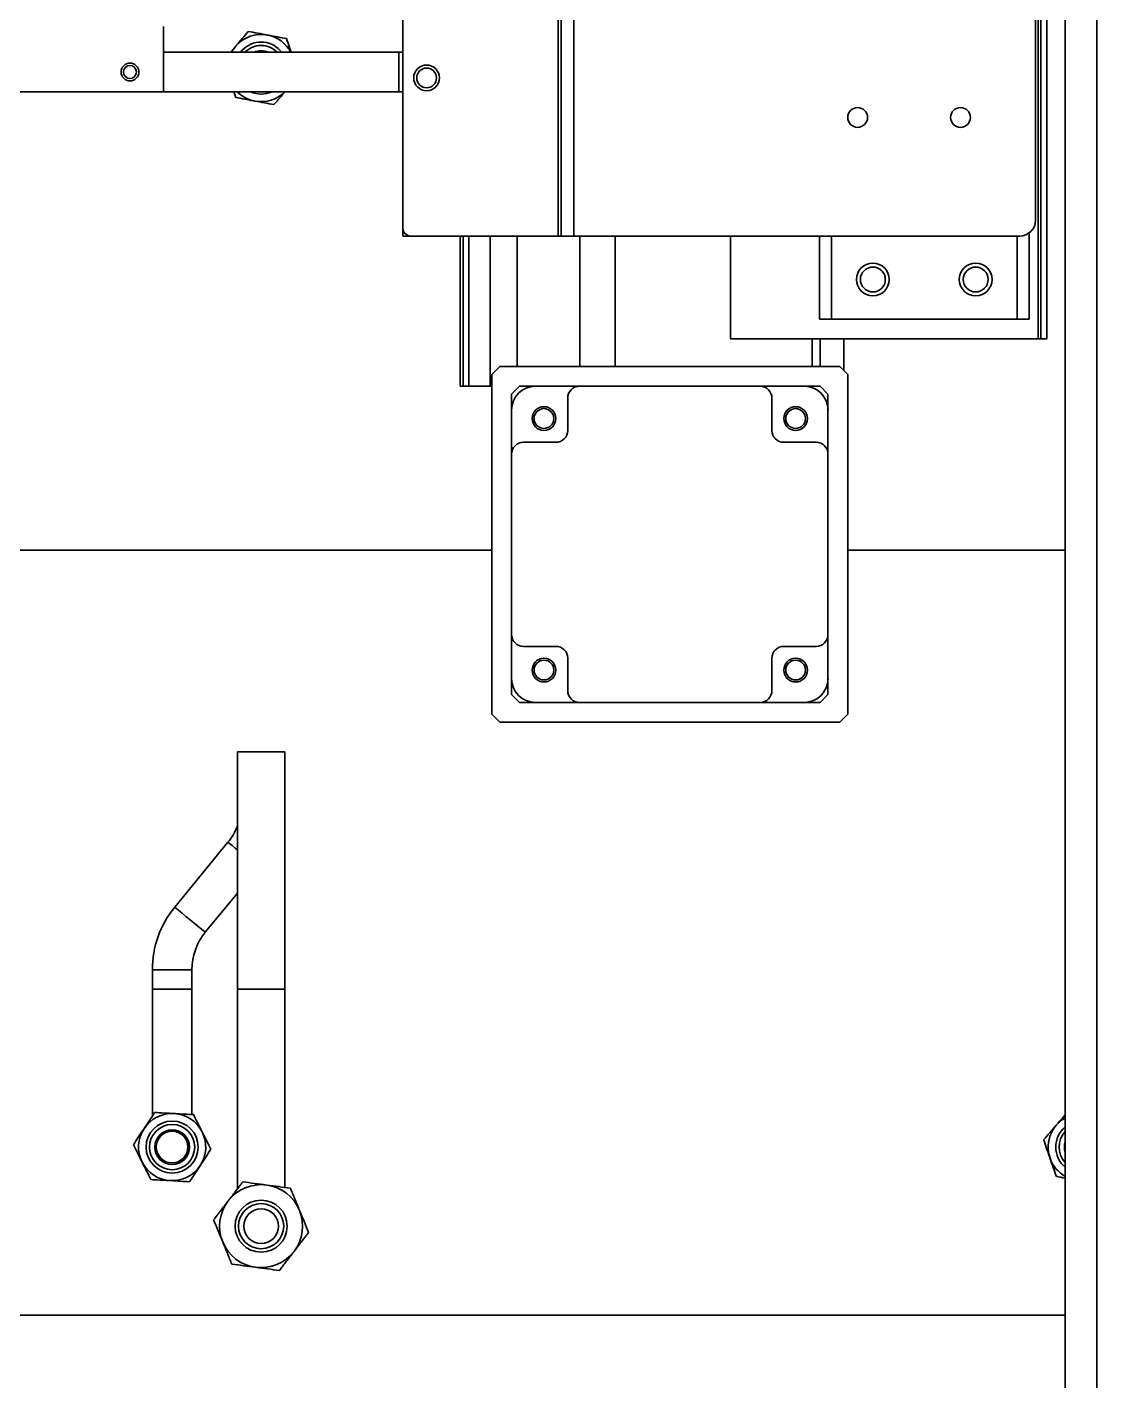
# Model space of a CAD drawing. Header units: millimetres. Extents: x -1052 to 3351, y 0 to 2015.
# Drawn here: x -340.89 to -336.89, y 1677.7 to 1682.76 of the extents above; entities that cross this region are included whole.
import ezdxf

# ---------------------------------------------------------------- set-up
doc = ezdxf.new("R2010")
doc.units = ezdxf.units.MM

msp = doc.modelspace()

# ---------------------------------------------------------------- linework, layer by layer
at = {"color": 7, "linetype": 'Continuous', "lineweight": 35}
for p, q in [((-337.1087, 1711.7723), (-337.1087, 1681.597)), ((-337.1087, 1711.7723), (-337.1087, 1681.597)), ((-337.0978, 1711.7723), (-337.0978, 1681.597)), ((-337.0978, 1711.7723), (-337.0978, 1681.597)), ((-337.0756, 1711.7723), (-337.0756, 1681.597)), ((-337.0756, 1711.7723), (-337.0756, 1681.597)), ((-337.0069, 1677.1594), (-337.0069, 1691.6554)), ((-337.0069, 1677.1594), (-337.0069, 1691.6554)), ((-336.8885, 1677.1594), (-336.8885, 1691.6554)), ((-336.8885, 1677.1594), (-336.8885, 1691.6554)), ((-339.4845, 1682.9578), (-339.4845, 1682.0112)), ((-339.4845, 1682.9578), (-339.4845, 1682.0112)), ((-338.9037, 1681.9816), (-338.9037, 1682.9578)), ((-338.9037, 1681.9816), (-338.9037, 1682.9578)), ((-338.8928, 1681.9816), (-338.8928, 1682.8691)), ((-338.8928, 1681.9816), (-338.8928, 1682.8691)), ((-338.8449, 1681.9816), (-338.8449, 1682.8691)), ((-338.8449, 1681.9816), (-338.8449, 1682.8691)), ((-340.3794, 1682.5215), (-340.3794, 1682.7656)), ((-340.3794, 1682.5215), (-340.3794, 1682.7656)), ((-337.1178, 1682.0408), (-337.1178, 1682.8099)), ((-337.1178, 1682.0408), (-337.1178, 1682.8099)), ((-340.3794, 1682.6694), (-339.4993, 1682.6694)), ((-340.3794, 1682.6694), (-339.4993, 1682.6694)), ((-340.1296, 1682.6694), (-340.1098, 1682.6923)), ((-340.1296, 1682.6694), (-340.1098, 1682.6923)), ((-339.9374, 1682.6694), (-339.9511, 1682.6839)), ((-339.9374, 1682.6694), (-339.9511, 1682.6839)), ((-339.4993, 1682.6694), (-339.4993, 1682.5215)), ((-339.4993, 1682.6694), (-339.4845, 1682.6694)), ((-339.4993, 1682.6694), (-339.4993, 1682.5215)), ((-339.4993, 1682.6694), (-339.4845, 1682.6694)), ((-341.4444, 1682.5215), (-340.3794, 1682.5215)), ((-341.4444, 1682.5215), (-340.3794, 1682.5215)), ((-339.4993, 1682.5215), (-340.3794, 1682.5215)), ((-339.4993, 1682.5215), (-340.3794, 1682.5215)), ((-340.1094, 1682.5003), (-340.1168, 1682.5215)), ((-340.1094, 1682.5003), (-340.1168, 1682.5215)), ((-339.4993, 1682.5215), (-339.4845, 1682.5215)), ((-339.4993, 1682.5215), (-339.4845, 1682.5215)), ((-339.4845, 1681.9964), (-339.4845, 1682.0112)), ((-339.4845, 1681.9964), (-339.4845, 1682.0112)), ((-339.4805, 1681.9964), (-339.4845, 1681.9964)), ((-339.4845, 1681.9816), (-339.4845, 1681.9964)), ((-339.4805, 1681.9964), (-339.4845, 1681.9964)), ((-339.4845, 1681.9816), (-339.4845, 1681.9964)), ((-339.4845, 1681.9816), (-339.4549, 1681.9816)), ((-339.4845, 1681.9816), (-339.4549, 1681.9816)), ((-339.4549, 1681.9816), (-338.9037, 1681.9816)), ((-339.4549, 1681.9816), (-338.9037, 1681.9816)), ((-339.27, 1681.9816), (-339.27, 1681.4195)), ((-339.27, 1681.9816), (-339.27, 1681.4195)), ((-339.2591, 1681.4195), (-339.2591, 1681.9816)), ((-339.2591, 1681.4195), (-339.2591, 1681.9816)), ((-339.2375, 1681.4195), (-339.2375, 1681.9816)), ((-339.2375, 1681.4195), (-339.2375, 1681.9816)), ((-339.1578, 1681.9816), (-339.1578, 1681.4195)), ((-339.1578, 1681.9816), (-339.1578, 1681.4195)), ((-339.0564, 1681.4934), (-339.0564, 1681.9816)), ((-339.0564, 1681.4934), (-339.0564, 1681.9816)), ((-339.0333, 1681.9816), (-339.0333, 1681.9816)), ((-338.8231, 1681.9816), (-339.0333, 1681.9816)), ((-339.0333, 1681.9816), (-339.0333, 1681.9816)), ((-338.8231, 1681.9816), (-339.0333, 1681.9816)), ((-338.8928, 1681.9816), (-338.9037, 1681.9816)), ((-338.8928, 1681.9816), (-338.9037, 1681.9816)), ((-338.8928, 1681.9816), (-338.8449, 1681.9816)), ((-338.8928, 1681.9816), (-338.8449, 1681.9816)), ((-338.8449, 1681.9816), (-337.177, 1681.9816)), ((-338.8449, 1681.9816), (-337.177, 1681.9816)), ((-338.8231, 1681.9816), (-338.8231, 1681.4934)), ((-338.8115, 1681.9816), (-338.8231, 1681.9816)), ((-338.8231, 1681.9816), (-338.8231, 1681.4934)), ((-338.8115, 1681.9816), (-338.8231, 1681.9816)), ((-338.8115, 1681.9816), (-338.8115, 1681.9816)), ((-338.8115, 1681.9816), (-338.8115, 1681.9816)), ((-338.6907, 1681.4934), (-338.6907, 1681.9816)), ((-338.6907, 1681.4934), (-338.6907, 1681.9816)), ((-338.259, 1681.597), (-338.259, 1681.9816)), ((-338.259, 1681.597), (-338.259, 1681.9816)), ((-337.9262, 1681.9816), (-337.9262, 1681.6709)), ((-337.9262, 1681.9816), (-337.9262, 1681.6709)), ((-337.8818, 1681.9816), (-337.8818, 1681.6709)), ((-337.8818, 1681.9816), (-337.8818, 1681.6709)), ((-337.1866, 1681.6709), (-337.1866, 1681.9816)), ((-337.1866, 1681.6709), (-337.1866, 1681.9816)), ((-337.1422, 1681.9929), (-337.1422, 1681.6709)), ((-337.1422, 1681.9929), (-337.1422, 1681.6709)), ((-337.9262, 1681.6709), (-337.8818, 1681.6709)), ((-337.9262, 1681.6709), (-337.8818, 1681.6709)), ((-337.8818, 1681.6709), (-337.1866, 1681.6709)), ((-337.8818, 1681.6709), (-337.1866, 1681.6709)), ((-337.1866, 1681.6709), (-337.1422, 1681.6709)), ((-337.1866, 1681.6709), (-337.1422, 1681.6709)), ((-337.1087, 1681.597), (-338.259, 1681.597)), ((-337.1087, 1681.597), (-338.259, 1681.597)), ((-337.9535, 1681.597), (-337.9535, 1681.4934)), ((-337.9535, 1681.597), (-337.9535, 1681.4934)), ((-337.924, 1681.4934), (-337.924, 1681.597)), ((-337.924, 1681.4934), (-337.924, 1681.597)), ((-337.8352, 1681.597), (-337.8352, 1681.4787)), ((-337.8352, 1681.597), (-337.8352, 1681.4787)), ((-337.0978, 1681.597), (-337.1087, 1681.597)), ((-337.0978, 1681.597), (-337.1087, 1681.597)), ((-337.0756, 1681.597), (-337.0978, 1681.597)), ((-337.0756, 1681.597), (-337.0978, 1681.597)), ((-339.1221, 1681.4934), (-339.1517, 1681.4639)), ((-339.1221, 1681.4934), (-339.1517, 1681.4639)), ((-339.1517, 1680.1918), (-339.1517, 1681.4639)), ((-339.1517, 1680.1918), (-339.1517, 1681.4639)), ((-339.1221, 1681.4934), (-337.85, 1681.4934)), ((-339.1221, 1681.4934), (-337.85, 1681.4934)), ((-337.8204, 1681.4639), (-337.85, 1681.4934)), ((-337.8204, 1681.4639), (-337.85, 1681.4934)), ((-337.8204, 1681.4639), (-337.8204, 1680.1918)), ((-337.8204, 1681.4639), (-337.8204, 1680.1918)), ((-339.27, 1681.4195), (-339.2591, 1681.4195)), ((-339.27, 1681.4195), (-339.2591, 1681.4195)), ((-339.2375, 1681.4195), (-339.2591, 1681.4195)), ((-339.2375, 1681.4195), (-339.2591, 1681.4195)), ((-339.1578, 1681.4195), (-339.2375, 1681.4195)), ((-339.1578, 1681.4195), (-339.2375, 1681.4195)), ((-339.1517, 1681.4195), (-339.1578, 1681.4195)), ((-339.1517, 1681.4195), (-339.1578, 1681.4195)), ((-339.0481, 1681.4195), (-339.0777, 1681.3899)), ((-339.0481, 1681.4195), (-339.0777, 1681.3899)), ((-338.989, 1681.4195), (-339.0481, 1681.4195)), ((-338.989, 1681.4195), (-339.0481, 1681.4195)), ((-338.989, 1681.4195), (-338.8236, 1681.4195)), ((-338.989, 1681.4195), (-338.8236, 1681.4195)), ((-338.1485, 1681.4195), (-338.8236, 1681.4195)), ((-338.1485, 1681.4195), (-338.8236, 1681.4195)), ((-337.9831, 1681.4195), (-338.1485, 1681.4195)), ((-337.9831, 1681.4195), (-338.1485, 1681.4195)), ((-337.924, 1681.4195), (-337.9831, 1681.4195)), ((-337.924, 1681.4195), (-337.9831, 1681.4195)), ((-337.8944, 1681.3899), (-337.924, 1681.4195)), ((-337.8944, 1681.3899), (-337.924, 1681.4195)), ((-339.0777, 1681.3899), (-339.0777, 1681.3307)), ((-339.0777, 1681.3899), (-339.0777, 1681.3307)), ((-338.868, 1681.3751), (-338.868, 1681.2541)), ((-338.868, 1681.3751), (-338.868, 1681.2541)), ((-338.1041, 1681.2541), (-338.1041, 1681.3751)), ((-338.1041, 1681.2541), (-338.1041, 1681.3751)), ((-337.8944, 1681.3307), (-337.8944, 1681.3899)), ((-337.8944, 1681.3307), (-337.8944, 1681.3899)), ((-339.0777, 1681.3307), (-339.0777, 1681.1654)), ((-339.0777, 1681.3307), (-339.0777, 1681.1654)), ((-337.8944, 1681.1654), (-337.8944, 1681.3307)), ((-337.8944, 1681.1654), (-337.8944, 1681.3307)), ((-338.9123, 1681.2097), (-339.0333, 1681.2097)), ((-338.9123, 1681.2097), (-339.0333, 1681.2097)), ((-337.9388, 1681.2097), (-338.0598, 1681.2097)), ((-337.9388, 1681.2097), (-338.0598, 1681.2097)), ((-339.0777, 1681.1654), (-339.0777, 1680.4903)), ((-339.0777, 1681.1654), (-339.0777, 1680.4903)), ((-337.8944, 1680.4903), (-337.8944, 1681.1654)), ((-337.8944, 1680.4903), (-337.8944, 1681.1654)), ((-339.1517, 1680.8056), (-343.1615, 1680.8056)), ((-339.1517, 1680.8056), (-343.1615, 1680.8056)), ((-337.0069, 1680.8056), (-337.8204, 1680.8056)), ((-337.0069, 1680.8056), (-337.8204, 1680.8056)), ((-339.0777, 1680.4903), (-339.0777, 1680.3249)), ((-339.0777, 1680.4903), (-339.0777, 1680.3249)), ((-337.8944, 1680.3249), (-337.8944, 1680.4903)), ((-337.8944, 1680.3249), (-337.8944, 1680.4903)), ((-339.0333, 1680.4459), (-338.9123, 1680.4459)), ((-339.0333, 1680.4459), (-338.9123, 1680.4459)), ((-338.0598, 1680.4459), (-337.9388, 1680.4459)), ((-338.0598, 1680.4459), (-337.9388, 1680.4459)), ((-338.868, 1680.4015), (-338.868, 1680.2805)), ((-338.868, 1680.4015), (-338.868, 1680.2805)), ((-338.1041, 1680.2805), (-338.1041, 1680.4015)), ((-338.1041, 1680.2805), (-338.1041, 1680.4015)), ((-339.0777, 1680.3249), (-339.0777, 1680.2657)), ((-339.0777, 1680.3249), (-339.0777, 1680.2657)), ((-337.8944, 1680.2657), (-337.8944, 1680.3249)), ((-337.8944, 1680.2657), (-337.8944, 1680.3249)), ((-339.0777, 1680.2657), (-339.0481, 1680.2361)), ((-339.0777, 1680.2657), (-339.0481, 1680.2361)), ((-339.0481, 1680.2361), (-338.989, 1680.2361)), ((-339.0481, 1680.2361), (-338.989, 1680.2361)), ((-338.8236, 1680.2361), (-338.989, 1680.2361)), ((-338.8236, 1680.2361), (-338.989, 1680.2361)), ((-338.8236, 1680.2361), (-338.1485, 1680.2361)), ((-338.8236, 1680.2361), (-338.1485, 1680.2361)), ((-338.1485, 1680.2361), (-337.9831, 1680.2361)), ((-338.1485, 1680.2361), (-337.9831, 1680.2361)), ((-337.9831, 1680.2361), (-337.924, 1680.2361)), ((-337.9831, 1680.2361), (-337.924, 1680.2361)), ((-337.924, 1680.2361), (-337.8944, 1680.2657)), ((-337.924, 1680.2361), (-337.8944, 1680.2657)), ((-339.1517, 1680.1918), (-339.1221, 1680.1622)), ((-339.1517, 1680.1918), (-339.1221, 1680.1622)), ((-337.85, 1680.1622), (-337.8204, 1680.1918)), ((-337.85, 1680.1622), (-337.8204, 1680.1918)), ((-337.85, 1680.1622), (-339.1221, 1680.1622)), ((-337.85, 1680.1622), (-339.1221, 1680.1622)), ((-340.1033, 1680.0512), (-340.1033, 1679.1637)), ((-339.9258, 1680.0512), (-340.1033, 1680.0512)), ((-340.1033, 1680.0512), (-340.1033, 1679.1637)), ((-339.9258, 1680.0512), (-340.1033, 1680.0512)), ((-339.9258, 1679.1637), (-339.9258, 1680.0512)), ((-339.9258, 1679.1637), (-339.9258, 1680.0512)), ((-340.1387, 1679.7131), (-340.3378, 1679.4698)), ((-340.1387, 1679.7131), (-340.3378, 1679.4698)), ((-340.2233, 1679.3761), (-340.1033, 1679.5227)), ((-340.2233, 1679.3761), (-340.1033, 1679.5227)), ((-340.4214, 1679.2356), (-340.4214, 1679.1637)), ((-340.4214, 1679.2356), (-340.3474, 1679.2356)), ((-340.4214, 1679.2356), (-340.4214, 1679.1637)), ((-340.4214, 1679.2356), (-340.3474, 1679.2356)), ((-340.3474, 1679.2356), (-340.2735, 1679.2356)), ((-340.3474, 1679.2356), (-340.2735, 1679.2356)), ((-340.2735, 1679.1637), (-340.2735, 1679.2356)), ((-340.2735, 1679.1637), (-340.2735, 1679.2356)), ((-340.4214, 1679.1637), (-340.4214, 1678.6866)), ((-340.2735, 1679.1637), (-340.4214, 1679.1637)), ((-340.4214, 1679.1637), (-340.4214, 1678.6866)), ((-340.2735, 1679.1637), (-340.4214, 1679.1637)), ((-340.2735, 1678.6918), (-340.2735, 1679.1637)), ((-340.2735, 1678.6918), (-340.2735, 1679.1637)), ((-340.1033, 1679.1637), (-340.1033, 1678.4145)), ((-339.9258, 1679.1637), (-340.1033, 1679.1637)), ((-340.1033, 1679.1637), (-340.1033, 1678.4145)), ((-339.9258, 1679.1637), (-340.1033, 1679.1637)), ((-339.9258, 1678.4195), (-339.9258, 1679.1637)), ((-339.9258, 1678.4195), (-339.9258, 1679.1637)), ((-345.8598, 1677.9434), (-337.0069, 1677.9434)), ((-345.8598, 1677.9434), (-337.0069, 1677.9434))]:
    msp.add_line(p, q, dxfattribs=at)
for points in [[(-340.1098, 1682.6923), (-340.1197, 1682.6792), (-340.1255, 1682.6694)], [(-340.1098, 1682.6923), (-340.1197, 1682.6792), (-340.1255, 1682.6694)], [(-340.1387, 1679.7131), (-340.1375, 1679.7121), (-340.1323, 1679.7079), (-340.1233, 1679.7005), (-340.1112, 1679.6906), (-340.1033, 1679.6842)], [(-340.1387, 1679.7131), (-340.1375, 1679.7121), (-340.1323, 1679.7079), (-340.1233, 1679.7005), (-340.1112, 1679.6906), (-340.1033, 1679.6842)], [(-340.3378, 1679.4698), (-340.3366, 1679.4688), (-340.3314, 1679.4646), (-340.3224, 1679.4572), (-340.3103, 1679.4473), (-340.296, 1679.4356), (-340.2805, 1679.423)], [(-340.3378, 1679.4698), (-340.3366, 1679.4688), (-340.3314, 1679.4646), (-340.3224, 1679.4572), (-340.3103, 1679.4473), (-340.296, 1679.4356), (-340.2805, 1679.423)], [(-340.2805, 1679.423), (-340.2651, 1679.4103), (-340.2508, 1679.3986), (-340.2387, 1679.3887), (-340.2297, 1679.3814), (-340.2245, 1679.3771), (-340.2233, 1679.3761)], [(-340.2805, 1679.423), (-340.2651, 1679.4103), (-340.2508, 1679.3986), (-340.2387, 1679.3887), (-340.2297, 1679.3814), (-340.2245, 1679.3771), (-340.2233, 1679.3761)]]:
    msp.add_lwpolyline(points, dxfattribs=at)
for centre, radius in [((-340.5051, 1682.5954), 0.0333), ((-340.5051, 1682.5954), 0.0333), ((-340.5051, 1682.5954), 0.0244), ((-340.5051, 1682.5954), 0.0244), ((-339.3957, 1682.5733), 0.0481), ((-339.3957, 1682.5733), 0.0481), ((-339.3957, 1682.5733), 0.037), ((-339.3957, 1682.5733), 0.037), ((-337.7834, 1682.4253), 0.037), ((-337.7834, 1682.4253), 0.037), ((-337.3988, 1682.4253), 0.037), ((-337.3988, 1682.4253), 0.037), ((-337.7265, 1681.8189), 0.0614), ((-337.7265, 1681.8189), 0.0614), ((-337.7265, 1681.8189), 0.0466), ((-337.7265, 1681.8189), 0.0466), ((-337.3419, 1681.8189), 0.0614), ((-337.3419, 1681.8189), 0.0614), ((-337.3419, 1681.8189), 0.0466), ((-337.3419, 1681.8189), 0.0466), ((-338.9567, 1681.2985), 0.0444), ((-338.9567, 1681.2985), 0.0444), ((-338.9567, 1681.2985), 0.037), ((-338.9567, 1681.2985), 0.037), ((-338.0154, 1681.2985), 0.0444), ((-338.0154, 1681.2985), 0.0444), ((-338.0154, 1681.2985), 0.037), ((-338.0154, 1681.2985), 0.037), ((-338.9567, 1680.3571), 0.0444), ((-338.9567, 1680.3571), 0.0444), ((-338.9567, 1680.3571), 0.037), ((-338.9567, 1680.3571), 0.037), ((-338.0154, 1680.3571), 0.0444), ((-338.0154, 1680.3571), 0.0444), ((-338.0154, 1680.3571), 0.037), ((-338.0154, 1680.3571), 0.037), ((-340.3474, 1678.5721), 0.0973), ((-340.3474, 1678.5721), 0.0973), ((-340.3474, 1678.5721), 0.0846), ((-340.3474, 1678.5721), 0.0846), ((-340.3474, 1678.5721), 0.0649), ((-340.3474, 1678.5721), 0.0649), ((-340.3474, 1678.5721), 0.0592), ((-340.3474, 1678.5721), 0.0592), ((-340.0146, 1678.2762), 0.0973), ((-340.0146, 1678.2762), 0.0973), ((-340.0146, 1678.2762), 0.0846), ((-340.0146, 1678.2762), 0.0846), ((-340.0146, 1678.2762), 0.0649), ((-340.0146, 1678.2762), 0.0649)]:
    msp.add_circle(centre, radius, dxfattribs=at)
for centre, radius, start, end in [((-340.0146, 1682.6102), 0.1257, 79.2461, 139.2461), ((-340.0146, 1682.6102), 0.1257, 79.2461, 139.2461), ((-340.0146, 1682.6102), 0.1257, 28.0782, 79.2461), ((-340.0146, 1682.6102), 0.1257, 28.0782, 79.2461), ((-340.0146, 1682.6102), 0.0973, 49.2461, 142.5438), ((-340.0146, 1682.6102), 0.0973, 49.2461, 142.5438), ((-340.0146, 1682.6102), 0.0846, 44.3569, 135.6431), ((-340.0146, 1682.6102), 0.0846, 44.3569, 135.6431), ((-340.0146, 1682.6102), 0.0649, 65.8157, 114.1843), ((-340.0146, 1682.6102), 0.0649, 65.8157, 114.1843), ((-340.0146, 1682.6102), 0.1257, 224.8937, 259.2461), ((-340.0146, 1682.6102), 0.1257, 224.8937, 259.2461), ((-340.0146, 1682.6102), 0.0973, 245.776, 294.224), ((-340.0146, 1682.6102), 0.0973, 245.776, 294.224), ((-340.0146, 1682.6102), 0.1257, 259.2461, 315.1063), ((-340.0146, 1682.6102), 0.1257, 259.2461, 315.1063), ((-339.4549, 1682.0112), 0.0296, 180, 270), ((-339.4549, 1682.0112), 0.0296, 180, 270), ((-337.177, 1682.0408), 0.0592, 270, 0), ((-337.177, 1682.0408), 0.0592, 270, 0), ((-338.989, 1681.3307), 0.0888, 90, 180), ((-338.989, 1681.3307), 0.0888, 90, 180), ((-338.8236, 1681.3751), 0.0444, 90, 180), ((-338.8236, 1681.3751), 0.0444, 90, 180), ((-338.1485, 1681.3751), 0.0444, 0, 90), ((-338.1485, 1681.3751), 0.0444, 0, 90), ((-337.9831, 1681.3307), 0.0888, 0, 90), ((-337.9831, 1681.3307), 0.0888, 0, 90), ((-338.9123, 1681.2541), 0.0444, 270, 0), ((-338.9123, 1681.2541), 0.0444, 270, 0), ((-338.0598, 1681.2541), 0.0444, 180, 270), ((-338.0598, 1681.2541), 0.0444, 180, 270), ((-339.0333, 1681.1654), 0.0444, 90, 180), ((-339.0333, 1681.1654), 0.0444, 90, 180), ((-337.9388, 1681.1654), 0.0444, 0, 90), ((-337.9388, 1681.1654), 0.0444, 0, 90), ((-339.0333, 1680.4903), 0.0444, 180, 270), ((-339.0333, 1680.4903), 0.0444, 180, 270), ((-337.9388, 1680.4903), 0.0444, 270, 0), ((-337.9388, 1680.4903), 0.0444, 270, 0), ((-338.9123, 1680.4015), 0.0444, 0, 90), ((-338.9123, 1680.4015), 0.0444, 0, 90), ((-338.0598, 1680.4015), 0.0444, 90, 180), ((-338.0598, 1680.4015), 0.0444, 90, 180), ((-338.989, 1680.3249), 0.0888, 180, 270), ((-338.989, 1680.3249), 0.0888, 180, 270), ((-337.9831, 1680.3249), 0.0888, 270, 0), ((-337.9831, 1680.3249), 0.0888, 270, 0), ((-338.8236, 1680.2805), 0.0444, 180, 270), ((-338.8236, 1680.2805), 0.0444, 180, 270), ((-338.1485, 1680.2805), 0.0444, 270, 0), ((-338.1485, 1680.2805), 0.0444, 270, 0), ((-340.3104, 1679.8536), 0.2219, 320.7106, 338.9605), ((-340.3104, 1679.8536), 0.2219, 320.7106, 338.9605), ((-340.0516, 1679.2356), 0.3698, 140.7106, 180), ((-340.0516, 1679.2356), 0.3698, 140.7106, 180), ((-340.0516, 1679.2356), 0.2219, 140.7106, 180), ((-340.0516, 1679.2356), 0.2219, 140.7106, 180), ((-340.3474, 1678.5721), 0.1257, 86.7919, 146.7919), ((-340.3474, 1678.5721), 0.1257, 86.7919, 146.7919), ((-340.3474, 1678.5721), 0.1257, 26.7919, 86.7919), ((-340.3474, 1678.5721), 0.1257, 26.7919, 86.7919), ((-336.9453, 1678.5721), 0.1257, 119.3212, 139.2461), ((-336.9453, 1678.5721), 0.1257, 119.3212, 139.2461), ((-340.3474, 1678.5721), 0.1257, 146.7919, 206.7919), ((-340.3474, 1678.5721), 0.1257, 146.7919, 206.7919), ((-340.3474, 1678.5721), 0.1257, 326.7919, 26.7919), ((-340.3474, 1678.5721), 0.1257, 326.7919, 26.7919), ((-336.9453, 1678.5721), 0.1257, 139.2461, 199.2461), ((-336.9453, 1678.5721), 0.1257, 139.2461, 199.2461), ((-336.9453, 1678.5721), 0.0973, 129.2527, 230.7473), ((-336.9453, 1678.5721), 0.0973, 129.2527, 230.7473), ((-336.9453, 1678.5721), 0.0846, 136.6681, 223.3319), ((-336.9453, 1678.5721), 0.0846, 136.6681, 223.3319), ((-336.9453, 1678.5721), 0.0649, 161.643, 198.357), ((-336.9453, 1678.5721), 0.0649, 161.643, 198.357), ((-340.3474, 1678.5721), 0.1257, 206.7919, 266.7919), ((-340.3474, 1678.5721), 0.1257, 206.7919, 266.7919), ((-336.9453, 1678.5721), 0.1257, 199.2461, 240.6788), ((-336.9453, 1678.5721), 0.1257, 199.2461, 240.6788), ((-340.3474, 1678.5721), 0.1257, 266.7919, 326.7919), ((-340.3474, 1678.5721), 0.1257, 266.7919, 326.7919), ((-340.0146, 1678.2762), 0.1553, 82.4052, 142.4052), ((-340.0146, 1678.2762), 0.1553, 82.4052, 142.4052), ((-340.0146, 1678.2762), 0.1553, 22.4052, 82.4052), ((-340.0146, 1678.2762), 0.1553, 22.4052, 82.4052), ((-340.0146, 1678.2762), 0.1553, 142.4052, 202.4052), ((-340.0146, 1678.2762), 0.1553, 142.4052, 202.4052), ((-340.0146, 1678.2762), 0.1553, 322.4052, 22.4052), ((-340.0146, 1678.2762), 0.1553, 322.4052, 22.4052), ((-340.0146, 1678.2762), 0.1553, 202.4052, 262.4052), ((-340.0146, 1678.2762), 0.1553, 202.4052, 262.4052), ((-340.0146, 1678.2762), 0.1553, 262.4052, 322.4052), ((-340.0146, 1678.2762), 0.1553, 262.4052, 322.4052)]:
    msp.add_arc(centre, radius, start, end, dxfattribs=at)
for points, knots in [([(-340.1098, 1682.6923), (-340.1096, 1682.6926), (-340.1015, 1682.702), (-340.0854, 1682.7206), (-340.0702, 1682.7383), (-340.0625, 1682.7473)], [0, 0, 0, 0, 0.084343, 2.470531, 4.907536, 4.907536, 4.907536, 4.907536]), ([(-340.1098, 1682.6923), (-340.1096, 1682.6926), (-340.1015, 1682.702), (-340.0854, 1682.7206), (-340.0702, 1682.7383), (-340.0625, 1682.7473)], [0, 0, 0, 0, 0.084343, 2.470531, 4.907536, 4.907536, 4.907536, 4.907536]), ([(-340.0625, 1682.7473), (-340.0509, 1682.7451), (-340.0275, 1682.7407), (-340.0033, 1682.7361), (-339.9911, 1682.7338)], [0, 0, 0, 0, 2.431376, 4.907484, 4.907484, 4.907484, 4.907484]), ([(-340.0625, 1682.7473), (-340.0509, 1682.7451), (-340.0275, 1682.7407), (-340.0033, 1682.7361), (-339.9911, 1682.7338)], [0, 0, 0, 0, 2.431376, 4.907484, 4.907484, 4.907484, 4.907484]), ([(-339.9911, 1682.7338), (-339.9894, 1682.7334), (-339.9766, 1682.731), (-339.9525, 1682.7264), (-339.9308, 1682.7223), (-339.9198, 1682.7202)], [0, 0, 0, 0, 0.343959, 2.604743, 4.907487, 4.907487, 4.907487, 4.907487]), ([(-339.9911, 1682.7338), (-339.9894, 1682.7334), (-339.9766, 1682.731), (-339.9525, 1682.7264), (-339.9308, 1682.7223), (-339.9198, 1682.7202)], [0, 0, 0, 0, 0.343959, 2.604743, 4.907487, 4.907487, 4.907487, 4.907487]), ([(-339.9198, 1682.7202), (-339.9159, 1682.7091), (-339.9101, 1682.6924), (-339.9041, 1682.6752), (-339.9021, 1682.6694)], [0, 0, 0, 0, 2.422272, 3.637573, 3.637573, 3.637573, 3.637573]), ([(-339.9198, 1682.7202), (-339.9159, 1682.7091), (-339.9101, 1682.6924), (-339.9041, 1682.6752), (-339.9021, 1682.6694)], [0, 0, 0, 0, 2.422272, 3.637573, 3.637573, 3.637573, 3.637573]), ([(-339.9251, 1682.5215), (-339.9312, 1682.5143), (-339.9454, 1682.498), (-339.959, 1682.4821), (-339.9667, 1682.4732)], [0, 0, 0, 0, 1.879744, 4.312917, 4.312917, 4.312917, 4.312917]), ([(-339.9251, 1682.5215), (-339.9312, 1682.5143), (-339.9454, 1682.498), (-339.959, 1682.4821), (-339.9667, 1682.4732)], [0, 0, 0, 0, 1.879744, 4.312917, 4.312917, 4.312917, 4.312917]), ([(-340.0381, 1682.4867), (-340.0397, 1682.487), (-340.0525, 1682.4895), (-340.0767, 1682.494), (-340.0984, 1682.4982), (-340.1094, 1682.5003)], [0, 0, 0, 0, 0.343956, 2.604854, 4.907484, 4.907484, 4.907484, 4.907484]), ([(-340.0381, 1682.4867), (-340.0397, 1682.487), (-340.0525, 1682.4895), (-340.0767, 1682.494), (-340.0984, 1682.4982), (-340.1094, 1682.5003)], [0, 0, 0, 0, 0.343956, 2.604854, 4.907484, 4.907484, 4.907484, 4.907484]), ([(-339.9667, 1682.4732), (-339.9783, 1682.4754), (-340.0017, 1682.4798), (-340.0259, 1682.4844), (-340.0381, 1682.4867)], [0, 0, 0, 0, 2.43149, 4.907487, 4.907487, 4.907487, 4.907487]), ([(-339.9667, 1682.4732), (-339.9783, 1682.4754), (-340.0017, 1682.4798), (-340.0259, 1682.4844), (-340.0381, 1682.4867)], [0, 0, 0, 0, 2.43149, 4.907487, 4.907487, 4.907487, 4.907487]), ([(-340.4526, 1678.6409), (-340.4524, 1678.6413), (-340.4456, 1678.6516), (-340.4321, 1678.6722), (-340.4193, 1678.6918), (-340.4129, 1678.7017)], [0, 0, 0, 0, 0.084292, 2.4705, 4.907455, 4.907455, 4.907455, 4.907455]), ([(-340.4526, 1678.6409), (-340.4524, 1678.6413), (-340.4456, 1678.6516), (-340.4321, 1678.6722), (-340.4193, 1678.6918), (-340.4129, 1678.7017)], [0, 0, 0, 0, 0.084292, 2.4705, 4.907455, 4.907455, 4.907455, 4.907455]), ([(-340.4129, 1678.7017), (-340.4011, 1678.701), (-340.3773, 1678.6997), (-340.3528, 1678.6983), (-340.3404, 1678.6976)], [0, 0, 0, 0, 2.431538, 4.90755, 4.90755, 4.90755, 4.90755]), ([(-340.4129, 1678.7017), (-340.4011, 1678.701), (-340.3773, 1678.6997), (-340.3528, 1678.6983), (-340.3404, 1678.6976)], [0, 0, 0, 0, 2.431538, 4.90755, 4.90755, 4.90755, 4.90755]), ([(-340.3404, 1678.6976), (-340.3387, 1678.6975), (-340.3256, 1678.6968), (-340.3011, 1678.6954), (-340.279, 1678.6942), (-340.2679, 1678.6935)], [0, 0, 0, 0, 0.343979, 2.604724, 4.907431, 4.907431, 4.907431, 4.907431]), ([(-340.3404, 1678.6976), (-340.3387, 1678.6975), (-340.3256, 1678.6968), (-340.3011, 1678.6954), (-340.279, 1678.6942), (-340.2679, 1678.6935)], [0, 0, 0, 0, 0.343979, 2.604724, 4.907431, 4.907431, 4.907431, 4.907431]), ([(-340.2679, 1678.6935), (-340.2626, 1678.683), (-340.2519, 1678.6618), (-340.2408, 1678.6398), (-340.2352, 1678.6287)], [0, 0, 0, 0, 2.43144, 4.907469, 4.907469, 4.907469, 4.907469]), ([(-340.2679, 1678.6935), (-340.2626, 1678.683), (-340.2519, 1678.6618), (-340.2408, 1678.6398), (-340.2352, 1678.6287)], [0, 0, 0, 0, 2.43144, 4.907469, 4.907469, 4.907469, 4.907469]), ([(-337.0405, 1678.6541), (-337.0403, 1678.6545), (-337.0322, 1678.6638), (-337.0208, 1678.6771), (-337.01, 1678.6895), (-337.0069, 1678.6932)], [0, 0, 0, 0, 0.084652, 2.481779, 3.487125, 3.487125, 3.487125, 3.487125]), ([(-337.0405, 1678.6541), (-337.0403, 1678.6545), (-337.0322, 1678.6638), (-337.0208, 1678.6771), (-337.01, 1678.6895), (-337.0069, 1678.6932)], [0, 0, 0, 0, 0.084652, 2.481779, 3.487125, 3.487125, 3.487125, 3.487125]), ([(-340.4924, 1678.5802), (-340.4859, 1678.5901), (-340.4729, 1678.61), (-340.4594, 1678.6305), (-340.4526, 1678.6409)], [0, 0, 0, 0, 2.431442, 4.907455, 4.907455, 4.907455, 4.907455]), ([(-340.4924, 1678.5802), (-340.4859, 1678.5901), (-340.4729, 1678.61), (-340.4594, 1678.6305), (-340.4526, 1678.6409)], [0, 0, 0, 0, 2.431442, 4.907455, 4.907455, 4.907455, 4.907455]), ([(-340.2352, 1678.6287), (-340.2344, 1678.6272), (-340.2285, 1678.6156), (-340.2175, 1678.5936), (-340.2075, 1678.5739), (-340.2025, 1678.5639)], [0, 0, 0, 0, 0.34398, 2.604841, 4.907476, 4.907476, 4.907476, 4.907476]), ([(-340.2352, 1678.6287), (-340.2344, 1678.6272), (-340.2285, 1678.6156), (-340.2175, 1678.5936), (-340.2075, 1678.5739), (-340.2025, 1678.5639)], [0, 0, 0, 0, 0.34398, 2.604841, 4.907476, 4.907476, 4.907476, 4.907476]), ([(-337.0879, 1678.5992), (-337.0802, 1678.6081), (-337.0647, 1678.6261), (-337.0486, 1678.6447), (-337.0405, 1678.6541)], [0, 0, 0, 0, 2.431491, 4.907541, 4.907541, 4.907541, 4.907541]), ([(-337.0879, 1678.5992), (-337.0802, 1678.6081), (-337.0647, 1678.6261), (-337.0486, 1678.6447), (-337.0405, 1678.6541)], [0, 0, 0, 0, 2.431491, 4.907541, 4.907541, 4.907541, 4.907541]), ([(-340.4596, 1678.5154), (-340.4604, 1678.5169), (-340.4663, 1678.5286), (-340.4774, 1678.5505), (-340.4873, 1678.5702), (-340.4924, 1678.5802)], [0, 0, 0, 0, 0.34398, 2.604834, 4.907469, 4.907469, 4.907469, 4.907469]), ([(-340.4596, 1678.5154), (-340.4604, 1678.5169), (-340.4663, 1678.5286), (-340.4774, 1678.5505), (-340.4873, 1678.5702), (-340.4924, 1678.5802)], [0, 0, 0, 0, 0.34398, 2.604834, 4.907469, 4.907469, 4.907469, 4.907469]), ([(-340.2025, 1678.5639), (-340.2089, 1678.5541), (-340.2219, 1678.5342), (-340.2354, 1678.5136), (-340.2422, 1678.5032)], [0, 0, 0, 0, 2.431442, 4.907455, 4.907455, 4.907455, 4.907455]), ([(-340.2025, 1678.5639), (-340.2089, 1678.5541), (-340.2219, 1678.5342), (-340.2354, 1678.5136), (-340.2422, 1678.5032)], [0, 0, 0, 0, 2.431442, 4.907455, 4.907455, 4.907455, 4.907455]), ([(-337.064, 1678.5306), (-337.0646, 1678.5322), (-337.0689, 1678.5445), (-337.077, 1678.5677), (-337.0842, 1678.5886), (-337.0879, 1678.5992)], [0, 0, 0, 0, 0.343962, 2.604797, 4.907487, 4.907487, 4.907487, 4.907487]), ([(-337.064, 1678.5306), (-337.0646, 1678.5322), (-337.0689, 1678.5445), (-337.077, 1678.5677), (-337.0842, 1678.5886), (-337.0879, 1678.5992)], [0, 0, 0, 0, 0.343962, 2.604797, 4.907487, 4.907487, 4.907487, 4.907487]), ([(-340.4269, 1678.4506), (-340.4322, 1678.4611), (-340.443, 1678.4824), (-340.4541, 1678.5043), (-340.4596, 1678.5154)], [0, 0, 0, 0, 2.43144, 4.907476, 4.907476, 4.907476, 4.907476]), ([(-340.4269, 1678.4506), (-340.4322, 1678.4611), (-340.443, 1678.4824), (-340.4541, 1678.5043), (-340.4596, 1678.5154)], [0, 0, 0, 0, 2.43144, 4.907476, 4.907476, 4.907476, 4.907476]), ([(-337.0401, 1678.4621), (-337.044, 1678.4732), (-337.0518, 1678.4957), (-337.0599, 1678.5189), (-337.064, 1678.5306)], [0, 0, 0, 0, 2.431441, 4.907487, 4.907487, 4.907487, 4.907487]), ([(-337.0401, 1678.4621), (-337.044, 1678.4732), (-337.0518, 1678.4957), (-337.0599, 1678.5189), (-337.064, 1678.5306)], [0, 0, 0, 0, 2.431441, 4.907487, 4.907487, 4.907487, 4.907487]), ([(-340.2422, 1678.5032), (-340.2424, 1678.5028), (-340.2492, 1678.4925), (-340.2627, 1678.4719), (-340.2755, 1678.4524), (-340.282, 1678.4425)], [0, 0, 0, 0, 0.084292, 2.4705, 4.907455, 4.907455, 4.907455, 4.907455]), ([(-340.2422, 1678.5032), (-340.2424, 1678.5028), (-340.2492, 1678.4925), (-340.2627, 1678.4719), (-340.2755, 1678.4524), (-340.282, 1678.4425)], [0, 0, 0, 0, 0.084292, 2.4705, 4.907455, 4.907455, 4.907455, 4.907455]), ([(-337.0069, 1678.4558), (-337.0069, 1678.4558), (-337.0182, 1678.4579), (-337.0292, 1678.46), (-337.0401, 1678.4621)], [0, 0, 0, 0, 0.00914, 2.284958, 2.284958, 2.284958, 2.284958]), ([(-337.0069, 1678.4558), (-337.0069, 1678.4558), (-337.0182, 1678.4579), (-337.0292, 1678.46), (-337.0401, 1678.4621)], [0, 0, 0, 0, 0.00914, 2.284958, 2.284958, 2.284958, 2.284958]), ([(-340.3544, 1678.4465), (-340.3562, 1678.4466), (-340.3692, 1678.4474), (-340.3937, 1678.4487), (-340.4158, 1678.45), (-340.4269, 1678.4506)], [0, 0, 0, 0, 0.343979, 2.604839, 4.907431, 4.907431, 4.907431, 4.907431]), ([(-340.3544, 1678.4465), (-340.3562, 1678.4466), (-340.3692, 1678.4474), (-340.3937, 1678.4487), (-340.4158, 1678.45), (-340.4269, 1678.4506)], [0, 0, 0, 0, 0.343979, 2.604839, 4.907431, 4.907431, 4.907431, 4.907431]), ([(-340.282, 1678.4425), (-340.2937, 1678.4431), (-340.3175, 1678.4445), (-340.3421, 1678.4458), (-340.3544, 1678.4465)], [0, 0, 0, 0, 2.431538, 4.90755, 4.90755, 4.90755, 4.90755]), ([(-340.282, 1678.4425), (-340.2937, 1678.4431), (-340.3175, 1678.4445), (-340.3421, 1678.4458), (-340.3544, 1678.4465)], [0, 0, 0, 0, 2.431538, 4.90755, 4.90755, 4.90755, 4.90755]), ([(-340.1377, 1678.371), (-340.1364, 1678.3727), (-340.1265, 1678.3854), (-340.108, 1678.4095), (-340.0914, 1678.4311), (-340.083, 1678.442)], [0, 0, 0, 0, 0.424904, 3.217719, 6.062164, 6.062164, 6.062164, 6.062164]), ([(-340.1377, 1678.371), (-340.1364, 1678.3727), (-340.1265, 1678.3854), (-340.108, 1678.4095), (-340.0914, 1678.4311), (-340.083, 1678.442)], [0, 0, 0, 0, 0.424904, 3.217719, 6.062164, 6.062164, 6.062164, 6.062164]), ([(-340.083, 1678.442), (-340.0685, 1678.4401), (-340.0394, 1678.4362), (-340.0093, 1678.4322), (-339.9941, 1678.4302)], [0, 0, 0, 0, 3.003573, 6.062164, 6.062164, 6.062164, 6.062164]), ([(-340.083, 1678.442), (-340.0685, 1678.4401), (-340.0394, 1678.4362), (-340.0093, 1678.4322), (-339.9941, 1678.4302)], [0, 0, 0, 0, 3.003573, 6.062164, 6.062164, 6.062164, 6.062164]), ([(-339.9941, 1678.4302), (-339.9936, 1678.4301), (-339.9784, 1678.4281), (-339.9483, 1678.4241), (-339.9197, 1678.4203), (-339.9052, 1678.4183)], [0, 0, 0, 0, 0.104199, 3.051816, 6.062282, 6.062282, 6.062282, 6.062282]), ([(-339.9941, 1678.4302), (-339.9936, 1678.4301), (-339.9784, 1678.4281), (-339.9483, 1678.4241), (-339.9197, 1678.4203), (-339.9052, 1678.4183)], [0, 0, 0, 0, 0.104199, 3.051816, 6.062282, 6.062282, 6.062282, 6.062282]), ([(-339.9052, 1678.4183), (-339.8996, 1678.4049), (-339.8884, 1678.3777), (-339.8769, 1678.3496), (-339.871, 1678.3354)], [0, 0, 0, 0, 3.003548, 6.062133, 6.062133, 6.062133, 6.062133]), ([(-339.9052, 1678.4183), (-339.8996, 1678.4049), (-339.8884, 1678.3777), (-339.8769, 1678.3496), (-339.871, 1678.3354)], [0, 0, 0, 0, 3.003548, 6.062133, 6.062133, 6.062133, 6.062133]), ([(-340.1924, 1678.2999), (-340.1835, 1678.3115), (-340.1655, 1678.3348), (-340.147, 1678.3588), (-340.1377, 1678.371)], [0, 0, 0, 0, 3.003583, 6.062158, 6.062158, 6.062158, 6.062158]), ([(-340.1924, 1678.2999), (-340.1835, 1678.3115), (-340.1655, 1678.3348), (-340.147, 1678.3588), (-340.1377, 1678.371)], [0, 0, 0, 0, 3.003583, 6.062158, 6.062158, 6.062158, 6.062158]), ([(-339.871, 1678.3354), (-339.8702, 1678.3335), (-339.8641, 1678.3186), (-339.8525, 1678.2905), (-339.8421, 1678.2653), (-339.8368, 1678.2525)], [0, 0, 0, 0, 0.424948, 3.217728, 6.062179, 6.062179, 6.062179, 6.062179]), ([(-339.871, 1678.3354), (-339.8702, 1678.3335), (-339.8641, 1678.3186), (-339.8525, 1678.2905), (-339.8421, 1678.2653), (-339.8368, 1678.2525)], [0, 0, 0, 0, 0.424948, 3.217728, 6.062179, 6.062179, 6.062179, 6.062179]), ([(-340.1582, 1678.217), (-340.159, 1678.219), (-340.1651, 1678.2339), (-340.1767, 1678.2619), (-340.1871, 1678.2872), (-340.1924, 1678.2999)], [0, 0, 0, 0, 0.424949, 3.217728, 6.062186, 6.062186, 6.062186, 6.062186]), ([(-340.1582, 1678.217), (-340.159, 1678.219), (-340.1651, 1678.2339), (-340.1767, 1678.2619), (-340.1871, 1678.2872), (-340.1924, 1678.2999)], [0, 0, 0, 0, 0.424949, 3.217728, 6.062186, 6.062186, 6.062186, 6.062186]), ([(-340.124, 1678.1341), (-340.1296, 1678.1476), (-340.1408, 1678.1748), (-340.1523, 1678.2029), (-340.1582, 1678.217)], [0, 0, 0, 0, 3.003593, 6.062179, 6.062179, 6.062179, 6.062179]), ([(-340.124, 1678.1341), (-340.1296, 1678.1476), (-340.1408, 1678.1748), (-340.1523, 1678.2029), (-340.1582, 1678.217)], [0, 0, 0, 0, 3.003593, 6.062179, 6.062179, 6.062179, 6.062179]), ([(-339.8368, 1678.2525), (-339.8457, 1678.241), (-339.8636, 1678.2177), (-339.8822, 1678.1936), (-339.8915, 1678.1815)], [0, 0, 0, 0, 3.003518, 6.062164, 6.062164, 6.062164, 6.062164]), ([(-339.8368, 1678.2525), (-339.8457, 1678.241), (-339.8636, 1678.2177), (-339.8822, 1678.1936), (-339.8915, 1678.1815)], [0, 0, 0, 0, 3.003518, 6.062164, 6.062164, 6.062164, 6.062164]), ([(-339.8915, 1678.1815), (-339.8928, 1678.1798), (-339.9027, 1678.167), (-339.9212, 1678.143), (-339.9378, 1678.1213), (-339.9462, 1678.1104)], [0, 0, 0, 0, 0.424904, 3.217719, 6.062164, 6.062164, 6.062164, 6.062164]), ([(-339.8915, 1678.1815), (-339.8928, 1678.1798), (-339.9027, 1678.167), (-339.9212, 1678.143), (-339.9378, 1678.1213), (-339.9462, 1678.1104)], [0, 0, 0, 0, 0.424904, 3.217719, 6.062164, 6.062164, 6.062164, 6.062164]), ([(-340.0351, 1678.1223), (-340.0356, 1678.1223), (-340.0508, 1678.1244), (-340.0809, 1678.1284), (-340.1095, 1678.1322), (-340.124, 1678.1341)], [0, 0, 0, 0, 0.104199, 3.051813, 6.062164, 6.062164, 6.062164, 6.062164]), ([(-340.0351, 1678.1223), (-340.0356, 1678.1223), (-340.0508, 1678.1244), (-340.0809, 1678.1284), (-340.1095, 1678.1322), (-340.124, 1678.1341)], [0, 0, 0, 0, 0.104199, 3.051813, 6.062164, 6.062164, 6.062164, 6.062164]), ([(-339.9462, 1678.1104), (-339.9607, 1678.1123), (-339.9898, 1678.1162), (-340.0199, 1678.1202), (-340.0351, 1678.1223)], [0, 0, 0, 0, 3.003573, 6.062164, 6.062164, 6.062164, 6.062164]), ([(-339.9462, 1678.1104), (-339.9607, 1678.1123), (-339.9898, 1678.1162), (-340.0199, 1678.1202), (-340.0351, 1678.1223)], [0, 0, 0, 0, 3.003573, 6.062164, 6.062164, 6.062164, 6.062164])]:
    msp.add_open_spline(points, degree=3, knots=knots, dxfattribs=at)

doc.saveas('drawing.dxf')
